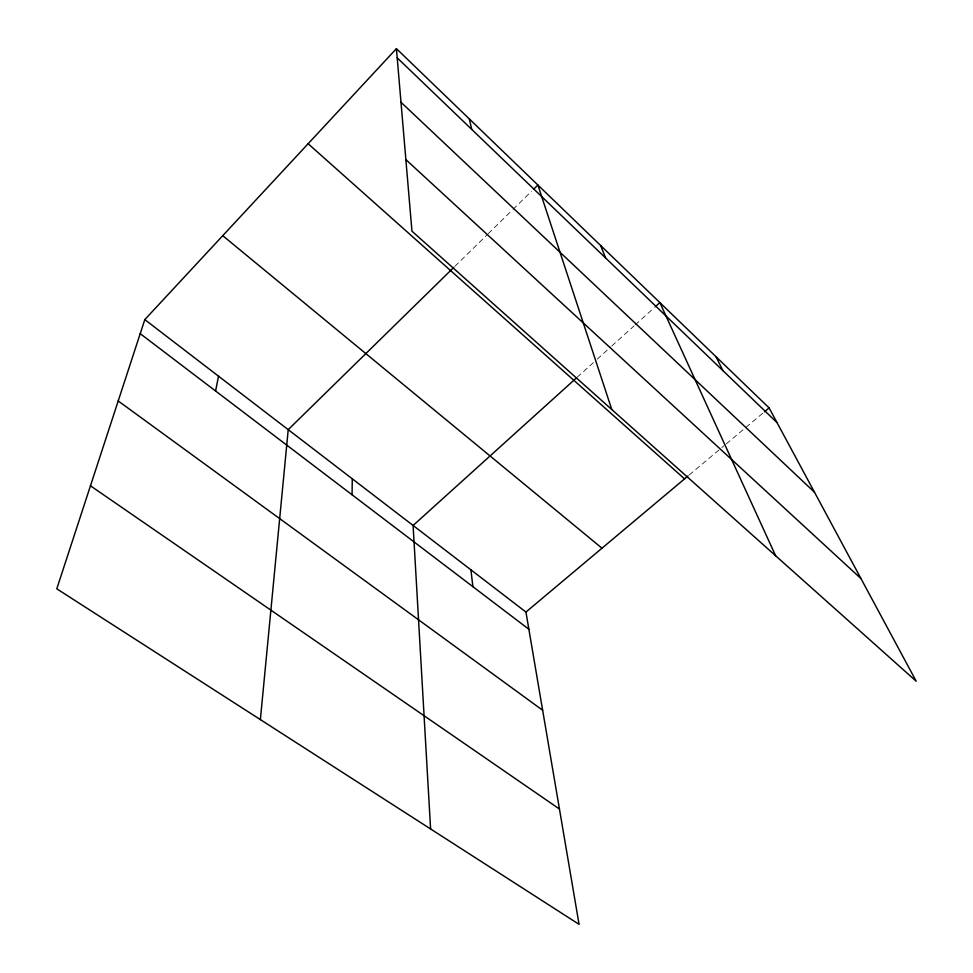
<?xml version="1.0" encoding="UTF-8"?>
<svg xmlns="http://www.w3.org/2000/svg" width="973" height="973" viewBox="0 0 973 973"><rect width="100%" height="100%" fill="white"/><g stroke="black" fill="none" stroke-linecap="round" stroke-linejoin="round"><path stroke-width="0.73" stroke-dasharray="4.87 3.65" d="M454.89 266.347L487.132 234.748M488.215 233.69L511.956 210.436M513.039 209.377L531.404 191.377M577.184 377.269L596.145 360.132M597.264 359.134L610.655 347.033M611.774 346.023L634.128 325.833M635.247 324.824L654.27 307.65M689.2 474.994L723.948 445.816M726.272 443.87L744.795 428.327M745.95 427.354L763.319 412.771"/><path stroke-width="1.46" d="M352.068 494.795L352.275 478.801M260.375 719.606L288.215 429.652L453.807 267.405M215.58 390.988L218.536 376.186M144.807 319.618L56.787 588.811L579.069 924.35L525.943 612.053L144.807 319.618L396.425 48.65L769.108 407.906L916.213 681.234L411.956 231.185L396.425 48.65M533.569 189.261L537.887 185.016L611.786 409.536M576.065 378.278L413.099 525.469L430.601 828.96M655.388 306.641L659.864 302.603L775.639 555.778M525.943 612.053L688.033 475.967M764.474 411.798L769.108 407.906M90.465 485.795L559.451 809.037M118.207 400.961L542.642 710.241M140.209 333.666L528.874 629.251M222.744 235.685L601.995 548.2M308.137 143.736L684.566 478.886M405.863 159.596L860.971 578.582M400.985 102.274L814.498 492.253M397.203 57.821L777.001 422.586M715.946 356.665L723 370.725M600.596 245.476L605.62 257.991M469.351 118.949L471.735 129.397M470.908 569.825L472.902 586.695"/></g></svg>
